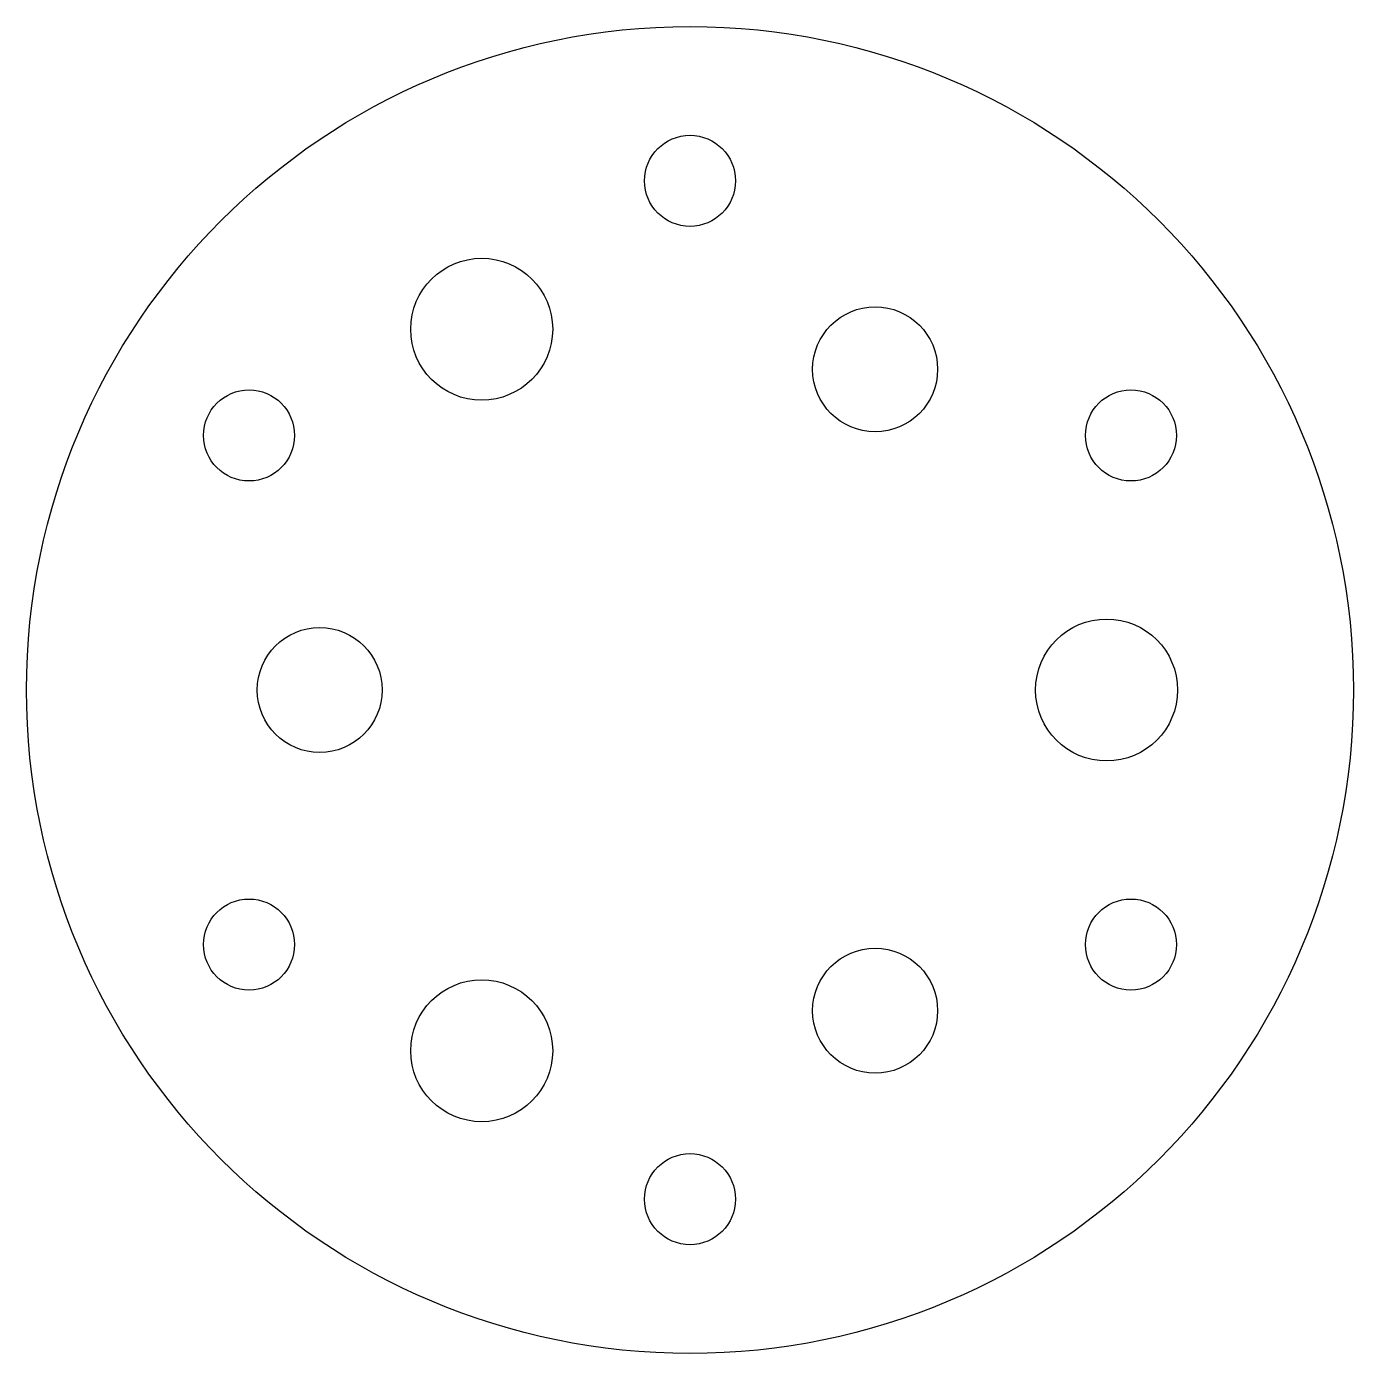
# Model space of a CAD drawing. Header units: millimetres. Extents: x -21.5 to 21.5, y -21.5 to 21.5.
import ezdxf

# ---------------------------------------------------------------- set-up
doc = ezdxf.new("R2010")
doc.units = ezdxf.units.MM

msp = doc.modelspace()

# ---------------------------------------------------------------- linework, layer by layer
at = {"layer": 'CUT'}
for centre, radius in [((0, 0), 21.5), ((0, 16.5), 1.475), ((-6.75, 11.6913), 2.3), ((6, 10.3923), 2.025), ((-14.2894, 8.25), 1.475), ((14.2894, 8.25), 1.475), ((13.5, 0), 2.3), ((-12, 0), 2.025), ((-14.2894, -8.25), 1.475), ((14.2894, -8.25), 1.475), ((6, -10.3923), 2.025), ((-6.75, -11.6913), 2.3), ((0, -16.5), 1.475)]:
    msp.add_circle(centre, radius, dxfattribs=at)

doc.saveas('drawing.dxf')
